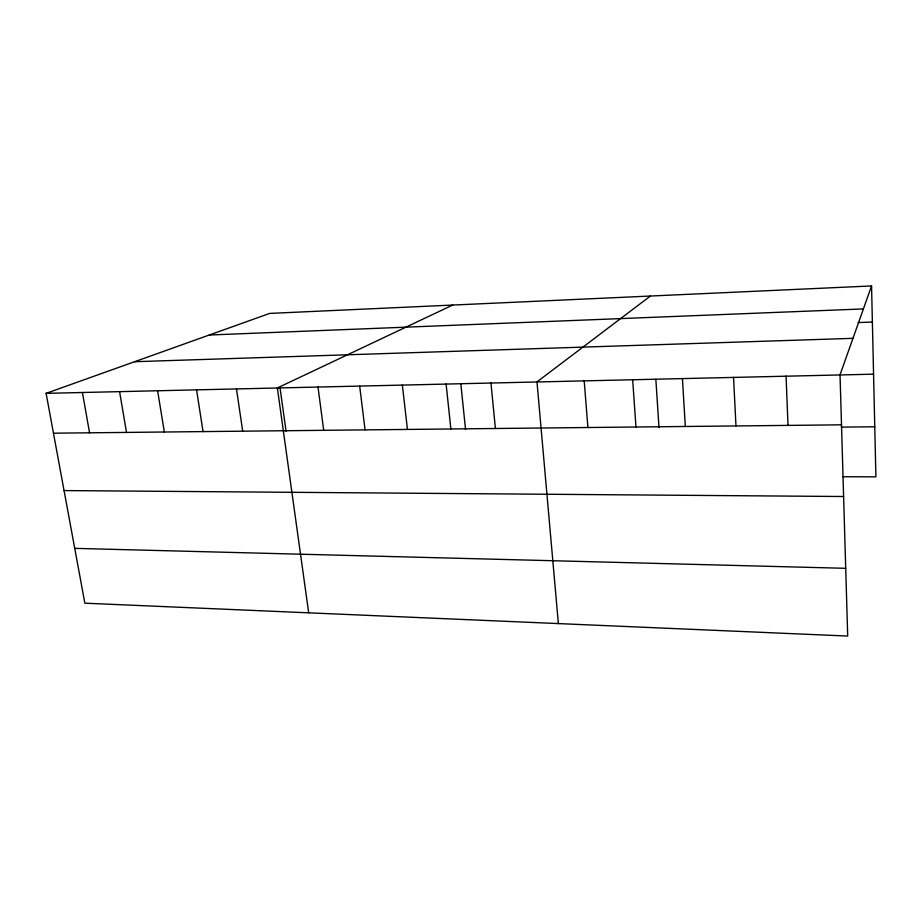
<?xml version="1.0" encoding="UTF-8"?>
<svg xmlns="http://www.w3.org/2000/svg" width="922" height="922" viewBox="0 0 922 922"><rect width="100%" height="100%" fill="white"/><g stroke="black" fill="none" stroke-linecap="round" stroke-linejoin="round"><path stroke-width="1.38" d="M871.555 285.947L840.034 374.805L847.698 636.053L84.859 603.184L46.1 393.348L269.708 313.411L871.555 285.947L875.9 476.835L842.904 476.743M650.413 296.031L536.984 381.892L558.375 623.583M452.679 305.055L277.361 387.955L308.686 612.83M209.271 335.009L863.407 308.916M858.152 322.573L872.373 322.055M134.589 361.712L852.965 338.339M46.1 393.348L873.56 374.171M53.453 433.19L841.498 424.823M841.29 427.117L874.759 426.782M64.056 490.573L843.607 496.52M74.728 548.36L845.716 568.309M82.404 392.507L89.561 432.81M119.572 391.643L126.51 432.418M157.616 390.744L164.335 432.015M196.57 389.833L203.047 431.6M236.47 388.911L242.693 431.185M280.058 388.012L286.074 431.3M318.009 386.998L323.703 430.32M359.661 386.03L365.066 429.883M402.349 385.027L407.443 429.433M446.098 384.013L450.881 428.972M460.816 383.794L465.552 429.514M490.965 382.964L495.402 428.5M584.202 380.786L587.902 427.52M632.665 379.657L635.973 427.001M655.842 379.253L659 427.578M682.43 378.493L685.311 426.483M733.543 377.294L735.975 425.941M786.051 376.072L788.022 425.388"/></g></svg>
